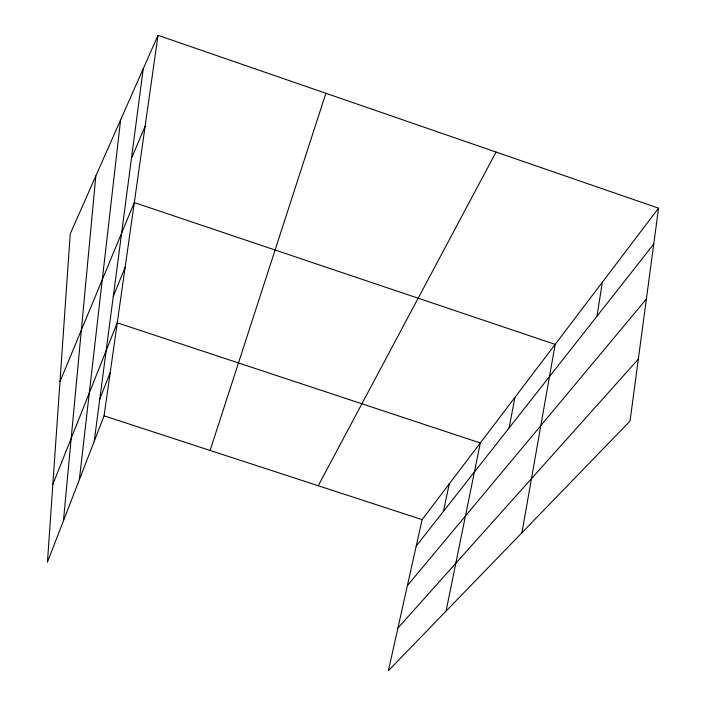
<?xml version="1.0" encoding="UTF-8"?>
<svg xmlns="http://www.w3.org/2000/svg" width="706" height="706" viewBox="0 0 706 706"><rect width="100%" height="100%" fill="white"/><g stroke="black" fill="none" stroke-linecap="round" stroke-linejoin="round"><path stroke-width="1.06" d="M63.461 520.754L95.822 175.962M79.346 479.709L120.611 119.905M94.216 441.321L143.256 68.667M658.557 208.182L630.026 421.067L388.397 670.7L422.109 519.634L658.557 208.182L158.012 35.3L70.238 233.845L47.443 562.117L104.073 415.852L158.012 35.3M596.994 316.191L602.359 282.206M521.928 532.748L555.154 344.378L134.308 202.56L59.975 381.575M509.105 427.907L514.956 397.337M446.06 611.131L480.309 442.98L117.258 322.818L52.835 484.413M443.359 511.479L449.281 483.848M210.106 450.454L325.89 93.28M99.767 399.111L110.224 372.477M113.287 296.432L125.139 267.23M131.457 158.347L145.101 126.374M318.23 485.737L496.053 152.055M416.24 545.959L653.756 244.047M407.388 585.618L646.378 299.044M397.928 628.005L638.33 359.125M104.073 415.852L422.109 519.634"/></g></svg>
